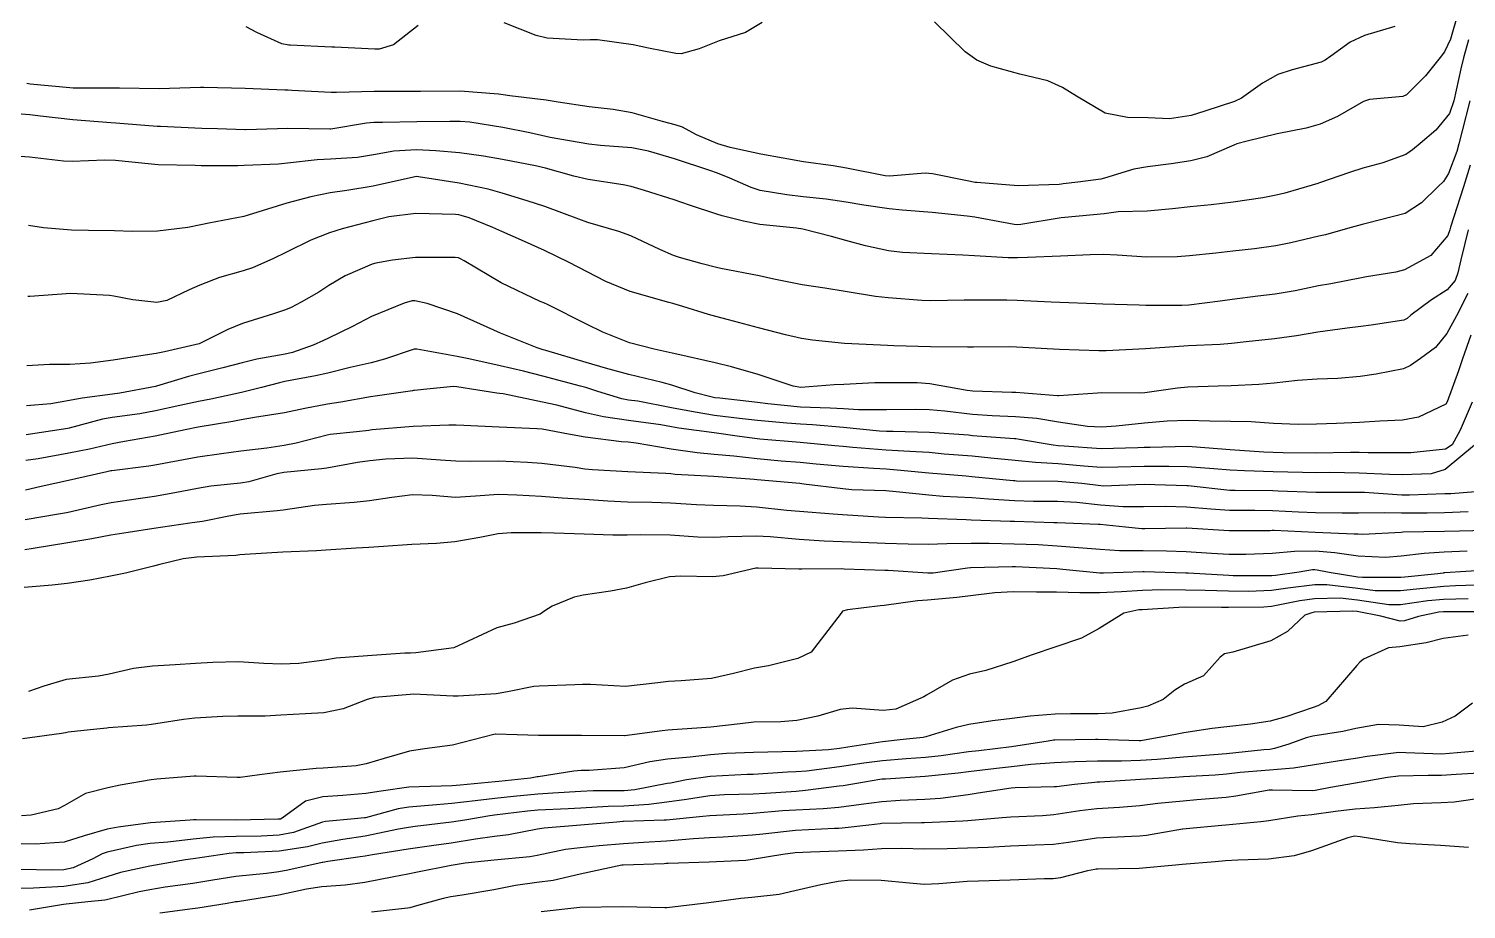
# Model space of a CAD drawing. Header units: metres. Extents: x 307586 to 320046, y 7427249 to 7434250.
# Drawn here: x 313745.7 to 313812.5, y 7432975.1 to 7433016.1 of the extents above; entities that cross this region are included whole.
import ezdxf

# ---------------------------------------------------------------- set-up
doc = ezdxf.new("R2010")
doc.units = ezdxf.units.M
doc.header["$MEASUREMENT"] = 0
doc.layers.add('Curvas de Nivel 1m', color=11, linetype='Continuous')
doc.layers.add('Curvas de Nivel 5m', color=15, linetype='Continuous')

msp = doc.modelspace()

# ---------------------------------------------------------------- linework, layer by layer
at = {"layer": 'Curvas de Nivel 1m', "flags": 128}
for points, elevation in [([(313812.133, 7433016.735), (313811.802, 7433015.604), (313811.524, 7433015.015), (313811.322, 7433014.745), (313810.644, 7433013.887), (313809.767, 7433013.013), (313809.594, 7433012.934), (313808.045, 7433012.786), (313807.762, 7433012.693), (313806.549, 7433012.008), (313805.751, 7433011.64), (313805.102, 7433011.464), (313803.747, 7433011.192), (313802.356, 7433010.851), (313801.875, 7433010.724), (313801.74, 7433010.672), (313800.478, 7433010.126), (313799.729, 7433009.934), (313798.823, 7433009.793), (313797.724, 7433009.663), (313797.082, 7433009.55), (313795.716, 7433009.135), (313795.554, 7433009.093), (313794.476, 7433008.942), (313793.796, 7433008.865), (313793.712, 7433008.856), (313793.604, 7433008.844), (313791.711, 7433008.782), (313789.785, 7433008.926), (313789.712, 7433008.934), (313789.336, 7433009.004), (313787.718, 7433009.342), (313787.377, 7433009.366), (313785.716, 7433009.232), (313785.521, 7433009.247), (313783.721, 7433009.6), (313783.096, 7433009.706), (313781.725, 7433009.901), (313780.778, 7433010.058), (313779.73, 7433010.254), (313778.313, 7433010.555), (313777.737, 7433010.731), (313776.745, 7433011.155), (313776.087, 7433011.506), (313775.747, 7433011.615), (313775.161, 7433011.764), (313773.753, 7433012.171), (313772.873, 7433012.323), (313771.755, 7433012.454), (313770.316, 7433012.675), (313769.758, 7433012.756), (313768.061, 7433012.956), (313767.76, 7433013.003), (313767.536, 7433013.038), (313765.762, 7433013.18), (313763.908, 7433013.162), (313763.761, 7433013.157), (313763.606, 7433013.157), (313761.761, 7433013.166), (313760.001, 7433013.118), (313759.76, 7433013.115), (313757.926, 7433013.213), (313757.761, 7433013.219), (313757.6, 7433013.221), (313755.762, 7433013.296), (313753.842, 7433013.35), (313753.762, 7433013.355), (313753.682, 7433013.351), (313751.761, 7433013.289), (313749.919, 7433013.321), (313749.761, 7433013.326), (313747.945, 7433013.314), (313747.761, 7433013.324), (313747.597, 7433013.338), (313745.763, 7433013.506), (313745.605, 7433013.532)], 748), ([(313779.805, 7433016.366), (313779.023, 7433015.905), (313777.797, 7433015.515), (313776.877, 7433015.154), (313776.04, 7433014.915), (313775.789, 7433014.928), (313774.519, 7433015.183), (313773.794, 7433015.336), (313772.145, 7433015.563), (313771.796, 7433015.562), (313771.47, 7433015.55), (313769.797, 7433015.639), (313769.282, 7433015.762), (313767.804, 7433016.363)], 749), ([(313809.219, 7433016.181), (313807.803, 7433015.766), (313807.138, 7433015.458), (313806.244, 7433014.805), (313805.985, 7433014.613), (313805.789, 7433014.521), (313804.442, 7433014.164), (313803.78, 7433013.948), (313803.07, 7433013.544), (313802.086, 7433012.855), (313801.761, 7433012.697), (313800.385, 7433012.245), (313799.755, 7433012.045), (313798.749, 7433011.886), (313797.753, 7433011.943), (313796.789, 7433011.956), (313795.755, 7433012.156), (313794.409, 7433012.944), (313793.769, 7433013.348), (313793.08, 7433013.654), (313791.778, 7433013.976), (313790.436, 7433014.34), (313789.787, 7433014.613), (313789.242, 7433015.006), (313787.807, 7433016.403)], 749), ([(313763.802, 7433016.235), (313762.65, 7433015.327), (313761.993, 7433015.134), (313761.79, 7433015.127), (313759.921, 7433015.228), (313759.791, 7433015.231), (313757.857, 7433015.314), (313757.792, 7433015.318), (313757.455, 7433015.385), (313756.305, 7433015.909), (313755.801, 7433016.174)], 749), ([(313812.643, 7433015.569), (313812.417, 7433014.731), (313812.295, 7433014.222), (313811.962, 7433012.737), (313811.757, 7433012.141), (313811.133, 7433011.362), (313810.395, 7433010.753), (313810.044, 7433010.451), (313809.735, 7433010.231), (313808.657, 7433009.848), (313807.725, 7433009.597), (313807.119, 7433009.399), (313805.715, 7433008.921), (313805.632, 7433008.893), (313805.369, 7433008.813), (313804.099, 7433008.436), (313803.708, 7433008.338), (313803.089, 7433008.222), (313801.704, 7433008.012), (313800.685, 7433007.888), (313799.702, 7433007.795), (313798.888, 7433007.701), (313797.7, 7433007.602), (313796.348, 7433007.568), (313795.698, 7433007.483), (313795.209, 7433007.423), (313793.696, 7433007.292), (313791.826, 7433006.978), (313791.693, 7433006.964), (313791.516, 7433006.982), (313789.696, 7433007.317), (313789.331, 7433007.369), (313787.698, 7433007.544), (313786.313, 7433007.654), (313785.699, 7433007.706), (313784.523, 7433007.884), (313783.702, 7433008.019), (313782.775, 7433008.156), (313781.705, 7433008.272), (313780.952, 7433008.354), (313779.707, 7433008.565), (313779.28, 7433008.695), (313778.293, 7433009.134), (313777.716, 7433009.37), (313777.373, 7433009.491), (313775.726, 7433010.037), (313774.519, 7433010.395), (313773.733, 7433010.54), (313772.288, 7433010.659), (313771.735, 7433010.721), (313769.947, 7433011.031), (313769.74, 7433011.075), (313768.992, 7433011.248), (313767.745, 7433011.495), (313766.197, 7433011.733), (313765.748, 7433011.767), (313765.267, 7433011.776), (313763.747, 7433011.757), (313762.136, 7433011.723), (313761.747, 7433011.716), (313761.4, 7433011.69), (313759.743, 7433011.415), (313759.691, 7433011.413), (313757.743, 7433011.436), (313756.287, 7433011.402), (313755.772, 7433011.38), (313755.742, 7433011.379), (313754.476, 7433011.423), (313753.743, 7433011.449), (313751.815, 7433011.53), (313751.744, 7433011.529), (313751.67, 7433011.534), (313749.745, 7433011.695), (313749.513, 7433011.714), (313747.746, 7433011.851), (313746.237, 7433012.012), (313745.748, 7433012.072), (313745.16, 7433012.124)], 747), ([(313812.706, 7433012.726), (313812.348, 7433011.33), (313812.195, 7433010.733), (313812.101, 7433010.371), (313811.722, 7433009.358), (313811.478, 7433008.98), (313811.237, 7433008.745), (313810.465, 7433007.993), (313809.7, 7433007.493), (313807.946, 7433007.036), (313807.695, 7433006.985), (313807.014, 7433006.797), (313805.992, 7433006.505), (313805.689, 7433006.43), (313804.389, 7433006.12), (313803.684, 7433005.981), (313802.692, 7433005.854), (313801.682, 7433005.733), (313800.903, 7433005.646), (313799.679, 7433005.517), (313799.095, 7433005.469), (313797.679, 7433005.467), (313796.306, 7433005.547), (313795.679, 7433005.581), (313795.047, 7433005.569), (313793.678, 7433005.501), (313792.144, 7433005.439), (313791.677, 7433005.424), (313791.233, 7433005.429), (313789.678, 7433005.522), (313789.132, 7433005.551), (313787.679, 7433005.621), (313786.321, 7433005.682), (313785.68, 7433005.754), (313784.607, 7433005.985), (313783.685, 7433006.237), (313783.026, 7433006.42), (313781.69, 7433006.76), (313781.395, 7433006.808), (313779.692, 7433006.98), (313778.928, 7433007.128), (313777.942, 7433007.384), (313777.696, 7433007.453), (313776.413, 7433007.873), (313775.702, 7433008.125), (313774.329, 7433008.562), (313773.708, 7433008.743), (313773.337, 7433008.824), (313771.711, 7433009.065), (313771.047, 7433009.227), (313769.718, 7433009.598), (313769.256, 7433009.708), (313767.724, 7433010.001), (313766.845, 7433010.154), (313765.728, 7433010.31), (313764.628, 7433010.402), (313763.73, 7433010.446), (313762.663, 7433010.392), (313761.726, 7433010.217), (313760.978, 7433010.094), (313759.723, 7433010.02), (313759.106, 7433009.982), (313757.72, 7433009.826), (313757.314, 7433009.791), (313755.718, 7433009.721), (313755.415, 7433009.715), (313753.717, 7433009.714), (313753.434, 7433009.718), (313751.717, 7433009.758), (313751.401, 7433009.78), (313749.72, 7433009.953), (313749.237, 7433009.968), (313747.719, 7433009.902), (313747.302, 7433009.924), (313745.722, 7433010.106), (313745.096, 7433010.162)], 746), ([(313812.632, 7433006.726), (313812.291, 7433005.342), (313812.149, 7433004.733), (313812.02, 7433004.383), (313811.661, 7433003.942), (313810.925, 7433003.476), (313809.962, 7433002.757), (313809.794, 7433002.606), (313809.641, 7433002.535), (313808.113, 7433002.3), (313807.637, 7433002.236), (313807.006, 7433002.159), (313805.635, 7433001.974), (313804.647, 7433001.806), (313803.631, 7433001.664), (313802.304, 7433001.524), (313801.629, 7433001.445), (313801.097, 7433001.396), (313799.627, 7433001.336), (313799.198, 7433001.313), (313797.626, 7433001.192), (313795.798, 7433001.101), (313795.625, 7433001.103), (313795.449, 7433001.107), (313793.625, 7433001.161), (313791.919, 7433001.268), (313791.626, 7433001.281), (313791.323, 7433001.286), (313789.626, 7433001.281), (313789.35, 7433001.278), (313787.626, 7433001.293), (313785.919, 7433001.338), (313785.626, 7433001.361), (313785.303, 7433001.376), (313783.627, 7433001.445), (313782.136, 7433001.601), (313781.629, 7433001.685), (313780.888, 7433001.85), (313779.633, 7433002.172), (313778.229, 7433002.542), (313777.639, 7433002.707), (313777.298, 7433002.803), (313776.109, 7433003.163), (313775.645, 7433003.307), (313775.46, 7433003.358), (313773.653, 7433003.867), (313772.532, 7433004.335), (313771.666, 7433004.784), (313770.796, 7433005.229), (313769.678, 7433005.765), (313768.749, 7433006.183), (313767.687, 7433006.655), (313767.269, 7433006.846), (313766.17, 7433007.283), (313765.805, 7433007.4), (313765.694, 7433007.423), (313765.54, 7433007.446), (313763.695, 7433007.497), (313762.438, 7433007.329), (313761.691, 7433007.148), (313760.27, 7433006.771), (313759.685, 7433006.59), (313758.805, 7433006.245), (313757.676, 7433005.701), (313757.044, 7433005.389), (313756.101, 7433004.969), (313755.664, 7433004.827), (313754.571, 7433004.509), (313753.654, 7433004.155), (313753.147, 7433003.941), (313752.113, 7433003.453), (313751.642, 7433003.35), (313750.535, 7433003.471), (313749.645, 7433003.644), (313749.453, 7433003.674), (313747.646, 7433003.768), (313745.748, 7433003.632), (313745.644, 7433003.631)], 744), ([(313812.609, 7433003.776), (313812.084, 7433002.733), (313811.635, 7433001.917), (313811.109, 7433001.264), (313810.41, 7433000.752), (313809.949, 7433000.426), (313809.616, 7433000.27), (313808.359, 7433000.025), (313807.61, 7432999.919), (313806.577, 7432999.827), (313805.608, 7432999.795), (313804.698, 7432999.727), (313803.604, 7432999.6), (313802.901, 7432999.543), (313801.602, 7432999.485), (313800.999, 7432999.469), (313799.601, 7432999.423), (313799.109, 7432999.376), (313797.597, 7432999.154), (313797.363, 7432999.137), (313795.596, 7432999.146), (313795.391, 7432999.137), (313793.594, 7432999.019), (313793.528, 7432999.017), (313791.596, 7432999.163), (313791.405, 7432999.173), (313789.596, 7432999.237), (313789.332, 7432999.268), (313787.601, 7432999.571), (313787.007, 7432999.623), (313785.602, 7432999.626), (313785.046, 7432999.611), (313783.6, 7432999.548), (313783.151, 7432999.525), (313781.597, 7432999.404), (313781.246, 7432999.456), (313779.606, 7433000.012), (313778.376, 7433000.368), (313777.614, 7433000.551), (313775.834, 7433000.952), (313775.62, 7433001.001), (313774.772, 7433001.179), (313773.626, 7433001.484), (313772.396, 7433001.974), (313771.634, 7433002.342), (313769.849, 7433003.238), (313769.644, 7433003.335), (313769.48, 7433003.407), (313767.658, 7433004.275), (313765.943, 7433005.286), (313765.773, 7433005.388), (313765.674, 7433005.424), (313765.522, 7433005.444), (313763.674, 7433005.452), (313762.608, 7433005.326), (313761.831, 7433005.178), (313761.67, 7433005.133), (313760.414, 7433004.6), (313759.655, 7433004.148), (313759.176, 7433003.838), (313758.361, 7433003.373), (313757.891, 7433003.127), (313757.639, 7433003.016), (313757.07, 7433002.822), (313755.633, 7433002.372), (313754.954, 7433002.092), (313753.623, 7433001.43), (313752.011, 7433001.06), (313751.616, 7433000.982), (313750.305, 7433000.781), (313749.611, 7433000.671), (313748.563, 7433000.536), (313747.608, 7433000.476), (313746.657, 7433000.465), (313745.606, 7433000.409)], 743), ([(313812.753, 7433001.842), (313812.366, 7433000.729), (313812.176, 7433000.171), (313811.658, 7432998.739), (313811.592, 7432998.634), (313810.318, 7432998.02), (313809.584, 7432997.885), (313808.524, 7432997.83), (313807.583, 7432997.776), (313806.508, 7432997.722), (313805.582, 7432997.692), (313804.725, 7432997.675), (313803.582, 7432997.732), (313802.544, 7432997.807), (313801.583, 7432997.826), (313800.612, 7432997.84), (313799.583, 7432997.868), (313798.639, 7432997.833), (313797.581, 7432997.737), (313796.262, 7432997.602), (313795.579, 7432997.563), (313794.922, 7432997.594), (313793.581, 7432997.797), (313792.575, 7432997.958), (313791.583, 7432998.035), (313790.493, 7432998.082), (313789.584, 7432998.153), (313788.301, 7432998.298), (313787.586, 7432998.36), (313786.932, 7432998.375), (313785.586, 7432998.369), (313784.28, 7432998.369), (313783.586, 7432998.415), (313782.955, 7432998.448), (313781.587, 7432998.494), (313780.06, 7432998.643), (313779.589, 7432998.7), (313777.83, 7432998.898), (313777.591, 7432998.925), (313777.409, 7432998.96), (313776.68, 7432999.154), (313775.598, 7432999.506), (313775.143, 7432999.631), (313773.605, 7433000.004), (313772.52, 7433000.295), (313771.613, 7433000.567), (313769.734, 7433001.126), (313769.622, 7433001.152), (313769.339, 7433001.243), (313767.63, 7433001.932), (313766.708, 7433002.349), (313765.638, 7433002.825), (313764.216, 7433003.304), (313763.645, 7433003.431), (313763.528, 7433003.428), (313763.144, 7433003.317), (313761.637, 7433002.699), (313760.747, 7433002.234), (313759.626, 7433001.694), (313759.4, 7433001.587), (313758.921, 7433001.367), (313757.958, 7433001.036), (313757.617, 7433000.958), (313756.293, 7433000.719), (313755.61, 7433000.549), (313754.715, 7433000.311), (313753.602, 7433000.043), (313753.12, 7432999.917), (313751.63, 7432999.459), (313751.593, 7432999.45), (313749.932, 7432999.134), (313749.589, 7432999.087), (313748.174, 7432998.907), (313747.586, 7432998.798), (313746.716, 7432998.644), (313745.583, 7432998.549)], 742), ([(313812.813, 7432998.722), (313812.263, 7432997.413), (313811.887, 7432996.735), (313811.571, 7432996.53), (313809.96, 7432996.365), (313809.569, 7432996.359), (313807.978, 7432996.367), (313807.569, 7432996.38), (313807.163, 7432996.381), (313805.568, 7432996.343), (313804.023, 7432996.37), (313803.568, 7432996.383), (313803.134, 7432996.402), (313801.569, 7432996.507), (313799.801, 7432996.648), (313799.571, 7432996.653), (313797.85, 7432996.617), (313797.57, 7432996.613), (313797.266, 7432996.6), (313795.569, 7432996.549), (313793.843, 7432996.674), (313793.57, 7432996.696), (313793.339, 7432996.722), (313791.771, 7432996.977), (313791.601, 7432997.008), (313791.573, 7432997.01), (313791.541, 7432997.012), (313789.575, 7432997.161), (313789.398, 7432997.178), (313787.576, 7432997.311), (313785.888, 7432997.357), (313785.576, 7432997.356), (313785.261, 7432997.369), (313783.578, 7432997.542), (313782.145, 7432997.658), (313781.579, 7432997.693), (313780.942, 7432997.743), (313779.58, 7432997.867), (313778.752, 7432997.958), (313777.583, 7432998.104), (313776.681, 7432998.25), (313775.586, 7432998.463), (313774.015, 7432998.76), (313773.589, 7432998.819), (313773.276, 7432998.881), (313772.155, 7432999.212), (313771.596, 7432999.394), (313771.352, 7432999.467), (313769.603, 7432999.936), (313768.697, 7433000.158), (313767.61, 7433000.411), (313766.158, 7433000.738), (313765.616, 7433000.848), (313763.744, 7433001.185), (313763.621, 7433001.183), (313762.233, 7433000.712), (313761.611, 7433000.55), (313760.633, 7433000.324), (313759.604, 7433000.074), (313759.026, 7432999.941), (313757.597, 7432999.678), (313757.357, 7432999.624), (313756.511, 7432999.396), (313755.59, 7432999.163), (313754.154, 7432998.858), (313753.586, 7432998.753), (313752.713, 7432998.572), (313751.581, 7432998.316), (313750.863, 7432998.184), (313749.578, 7432998.011), (313749.13, 7432997.932), (313747.573, 7432997.516), (313747.512, 7432997.501), (313745.57, 7432997.206)], 741), ([(313813.551, 7432994.591), (313811.821, 7432994.464), (313811.549, 7432994.451), (313809.908, 7432994.396), (313809.548, 7432994.4), (313807.81, 7432994.516), (313807.549, 7432994.523), (313805.838, 7432994.516), (313805.549, 7432994.518), (313803.79, 7432994.587), (313803.549, 7432994.592), (313801.801, 7432994.605), (313801.549, 7432994.619), (313799.607, 7432994.825), (313799.552, 7432994.831), (313797.563, 7432994.89), (313795.662, 7432994.817), (313795.551, 7432994.824), (313794.666, 7432994.939), (313793.554, 7432995.03), (313791.628, 7432995.054), (313791.554, 7432995.056), (313791.468, 7432995.066), (313789.555, 7432995.254), (313789.279, 7432995.279), (313787.557, 7432995.42), (313786.074, 7432995.558), (313785.558, 7432995.601), (313784.98, 7432995.634), (313783.56, 7432995.729), (313782.31, 7432995.838), (313781.561, 7432995.911), (313780.688, 7432995.982), (313779.563, 7432996.08), (313778.486, 7432996.209), (313777.564, 7432996.293), (313776.776, 7432996.363), (313775.567, 7432996.54), (313773.938, 7432996.817), (313773.57, 7432996.857), (313773.255, 7432996.88), (313771.572, 7432997.097), (313770.786, 7432997.228), (313769.575, 7432997.457), (313769.332, 7432997.486), (313767.576, 7432997.552), (313765.919, 7432997.627), (313765.576, 7432997.644), (313765.221, 7432997.649), (313763.576, 7432997.593), (313761.666, 7432997.431), (313761.574, 7432997.418), (313761.506, 7432997.409), (313760.93, 7432997.346), (313759.717, 7432997.213), (313759.571, 7432997.186), (313758.127, 7432996.814), (313757.566, 7432996.708), (313756.758, 7432996.585), (313755.563, 7432996.434), (313754.662, 7432996.319), (313753.56, 7432996.162), (313751.978, 7432995.875), (313751.556, 7432995.787), (313751.277, 7432995.741), (313749.553, 7432995.528), (313749.513, 7432995.521), (313749.322, 7432995.482), (313747.885, 7432995.16), (313747.547, 7432995.082), (313746.263, 7432994.799), (313745.539, 7432994.626)], 739), ([(313812.637, 7432993.622), (313811.536, 7432993.579), (313810.727, 7432993.556), (313809.535, 7432993.557), (313808.733, 7432993.57), (313807.535, 7432993.561), (313806.772, 7432993.554), (313805.534, 7432993.574), (313804.747, 7432993.606), (313803.535, 7432993.663), (313802.703, 7432993.675), (313801.535, 7432993.685), (313800.661, 7432993.744), (313799.537, 7432993.83), (313798.563, 7432993.865), (313797.537, 7432993.851), (313796.594, 7432993.858), (313795.538, 7432993.937), (313794.427, 7432994.054), (313793.54, 7432994.095), (313792.411, 7432994.096), (313791.54, 7432994.125), (313790.317, 7432994.216), (313789.542, 7432994.264), (313788.215, 7432994.341), (313787.544, 7432994.393), (313786.036, 7432994.553), (313785.546, 7432994.59), (313783.963, 7432994.65), (313783.547, 7432994.685), (313781.736, 7432994.912), (313781.55, 7432994.934), (313779.565, 7432995.107), (313779.428, 7432995.121), (313777.554, 7432995.265), (313775.747, 7432995.359), (313775.555, 7432995.381), (313775.32, 7432995.407), (313773.556, 7432995.476), (313771.91, 7432995.568), (313771.557, 7432995.611), (313771.099, 7432995.683), (313769.559, 7432995.865), (313768.888, 7432995.919), (313767.56, 7432995.971), (313766.247, 7432995.967), (313765.56, 7432995.969), (313764.836, 7432996.021), (313763.561, 7432996.117), (313762.3, 7432996.068), (313761.559, 7432995.99), (313760.988, 7432995.916), (313759.556, 7432995.656), (313759.299, 7432995.619), (313757.554, 7432995.447), (313757.227, 7432995.385), (313755.93, 7432995.022), (313755.546, 7432994.957), (313754.154, 7432994.814), (313753.542, 7432994.712), (313752.487, 7432994.498), (313751.536, 7432994.337), (313750.774, 7432994.228), (313749.531, 7432994.042), (313749.064, 7432993.951), (313747.524, 7432993.588), (313747.45, 7432993.575), (313747.08, 7432993.507), (313745.52, 7432993.248)], 738), ([(313813.474, 7432992.76), (313812.225, 7432992.729), (313811.523, 7432992.713), (313809.613, 7432992.669), (313809.522, 7432992.661), (313807.732, 7432992.567), (313807.521, 7432992.575), (313807.328, 7432992.59), (313805.521, 7432992.661), (313803.605, 7432992.746), (313803.522, 7432992.746), (313803.43, 7432992.74), (313801.522, 7432992.739), (313799.545, 7432992.857), (313799.523, 7432992.859), (313797.593, 7432992.829), (313797.522, 7432992.83), (313797.453, 7432992.832), (313796.695, 7432992.912), (313795.524, 7432993.029), (313795.417, 7432993.039), (313793.525, 7432993.107), (313793.368, 7432993.11), (313791.526, 7432993.167), (313791.335, 7432993.173), (313789.526, 7432993.238), (313789.284, 7432993.245), (313787.527, 7432993.312), (313787.227, 7432993.325), (313785.528, 7432993.361), (313785.208, 7432993.373), (313783.529, 7432993.474), (313783.099, 7432993.507), (313781.531, 7432993.635), (313780.952, 7432993.686), (313779.534, 7432993.834), (313778.771, 7432993.891), (313777.535, 7432993.92), (313776.739, 7432993.948), (313775.536, 7432994.018), (313774.668, 7432994.047), (313773.536, 7432994.077), (313772.621, 7432994.119), (313771.537, 7432994.188), (313770.506, 7432994.263), (313769.539, 7432994.327), (313768.391, 7432994.401), (313767.54, 7432994.422), (313766.469, 7432994.347), (313765.538, 7432994.294), (313764.455, 7432994.385), (313763.539, 7432994.405), (313762.574, 7432994.288), (313761.535, 7432994.137), (313760.827, 7432994.053), (313759.532, 7432993.962), (313758.98, 7432993.916), (313757.528, 7432993.701), (313757.249, 7432993.662), (313755.524, 7432993.509), (313755.435, 7432993.5), (313755, 7432993.415), (313753.78, 7432993.167), (313753.52, 7432993.135), (313753.178, 7432993.094), (313751.517, 7432992.839), (313750.32, 7432992.666), (313749.513, 7432992.533), (313748.63, 7432992.371), (313747.51, 7432992.183), (313745.9, 7432991.917), (313745.506, 7432991.852)], 737), ([(313812.585, 7432991.796), (313811.513, 7432991.747), (313810.578, 7432991.684), (313809.511, 7432991.552), (313808.783, 7432991.494), (313807.511, 7432991.558), (313806.424, 7432991.709), (313805.513, 7432991.792), (313804.556, 7432991.776), (313803.511, 7432991.687), (313802.293, 7432991.631), (313801.511, 7432991.64), (313800.69, 7432991.69), (313799.512, 7432991.768), (313798.609, 7432991.792), (313797.512, 7432991.802), (313796.411, 7432991.815), (313795.512, 7432991.864), (313794.509, 7432991.944), (313793.514, 7432992.032), (313792.635, 7432992.084), (313791.514, 7432992.124), (313790.361, 7432992.145), (313789.514, 7432992.152), (313788.394, 7432992.131), (313787.514, 7432992.099), (313786.592, 7432992.112), (313785.514, 7432992.153), (313784.38, 7432992.196), (313783.514, 7432992.225), (313782.684, 7432992.252), (313781.515, 7432992.335), (313780.178, 7432992.452), (313779.517, 7432992.482), (313778.195, 7432992.454), (313777.516, 7432992.43), (313776.811, 7432992.445), (313775.517, 7432992.53), (313774.147, 7432992.554), (313773.516, 7432992.54), (313772.853, 7432992.537), (313771.517, 7432992.59), (313770.122, 7432992.629), (313769.517, 7432992.642), (313768.12, 7432992.65), (313767.516, 7432992.595), (313766.674, 7432992.432), (313765.512, 7432992.22), (313764.66, 7432992.15), (313763.511, 7432992.109), (313762.188, 7432992.008), (313761.509, 7432991.961), (313760.924, 7432991.93), (313759.508, 7432991.835), (313759.069, 7432991.803), (313757.507, 7432991.739), (313755.74, 7432991.641), (313755.505, 7432991.615), (313755.319, 7432991.597), (313753.504, 7432991.513), (313752.879, 7432991.439), (313751.789, 7432991.165), (313751.497, 7432991.089), (313750.189, 7432990.776), (313749.49, 7432990.626), (313748.527, 7432990.45), (313747.485, 7432990.29), (313746.785, 7432990.209), (313745.481, 7432990.101)], 736), ([(313812.625, 7432989.583), (313811.485, 7432989.548), (313810.751, 7432989.48), (313809.481, 7432989.301), (313808.942, 7432989.304), (313807.484, 7432989.519), (313806.677, 7432989.6), (313805.484, 7432989.581), (313804.81, 7432989.489), (313803.479, 7432989.223), (313803.124, 7432989.189), (313801.478, 7432989.173), (313801.167, 7432989.174), (313799.477, 7432989.185), (313799.182, 7432989.178), (313797.475, 7432989.069), (313797.32, 7432989.057), (313796.624, 7432988.913), (313795.466, 7432988.189), (313794.649, 7432987.751), (313793.457, 7432987.346), (313792.353, 7432986.967), (313791.45, 7432986.65), (313790.194, 7432986.244), (313789.444, 7432986.069), (313788.653, 7432985.796), (313787.434, 7432985.09), (313787.316, 7432985.022), (313786.021, 7432984.444), (313785.423, 7432984.384), (313783.99, 7432984.498), (313783.423, 7432984.435), (313782.381, 7432984.123), (313781.415, 7432983.913), (313780.66, 7432983.862), (313779.414, 7432983.841), (313778.777, 7432983.762), (313777.41, 7432983.606), (313776.976, 7432983.58), (313775.407, 7432983.469), (313775.144, 7432983.436), (313773.403, 7432983.212), (313773.381, 7432983.212), (313771.403, 7432983.22), (313769.421, 7432983.222), (313769.403, 7432983.221), (313768.403, 7432983.25), (313767.403, 7432983.279), (313767.386, 7432983.277), (313767.319, 7432983.261), (313765.398, 7432982.765), (313764.1, 7432982.599), (313763.395, 7432982.495), (313762.217, 7432982.154), (313761.389, 7432981.898), (313760.921, 7432981.811), (313759.386, 7432981.71), (313759.062, 7432981.688), (313757.384, 7432981.516), (313756.422, 7432981.394), (313755.521, 7432981.268), (313755.381, 7432981.262), (313753.476, 7432981.335), (313753.381, 7432981.332), (313751.644, 7432981.191), (313751.378, 7432981.162), (313749.937, 7432980.912), (313749.373, 7432980.796), (313748.339, 7432980.519), (313747.36, 7432979.969), (313747.055, 7432979.807), (313745.803, 7432979.523), (313745.353, 7432979.492)], 733), ([(313813.496, 7432990.222), (313812.045, 7432990.181), (313811.494, 7432990.146), (313810.221, 7432990.023), (313809.491, 7432989.949), (313808.307, 7432989.955), (313807.492, 7432990.05), (313806.065, 7432990.231), (313805.494, 7432990.232), (313804.249, 7432990.065), (313803.49, 7432989.963), (313802.422, 7432989.913), (313801.489, 7432989.926), (313800.4, 7432989.96), (313799.489, 7432989.984), (313798.392, 7432989.989), (313797.489, 7432989.958), (313796.508, 7432989.894), (313795.487, 7432989.848), (313794.567, 7432989.859), (313793.487, 7432989.88), (313792.561, 7432989.889), (313791.487, 7432989.897), (313790.623, 7432989.851), (313789.484, 7432989.711), (313788.859, 7432989.63), (313787.48, 7432989.52), (313787.021, 7432989.486), (313785.476, 7432989.27), (313785.284, 7432989.244), (313783.773, 7432989.067), (313783.541, 7432989.001), (313783.471, 7432988.904), (313782.071, 7432987.091), (313781.45, 7432986.802), (313780.093, 7432986.467), (313779.445, 7432986.349), (313778.463, 7432986.109), (313777.44, 7432985.868), (313776.035, 7432985.758), (313775.439, 7432985.729), (313774.947, 7432985.665), (313773.436, 7432985.497), (313771.817, 7432985.595), (313771.437, 7432985.595), (313771.087, 7432985.573), (313769.436, 7432985.522), (313769.178, 7432985.5), (313767.958, 7432985.255), (313767.519, 7432985.172), (313767.431, 7432985.161), (313765.66, 7432985.056), (313765.429, 7432985.05), (313763.602, 7432985.137), (313763.43, 7432985.132), (313761.775, 7432984.987), (313761.426, 7432984.895), (313760.31, 7432984.46), (313759.417, 7432984.27), (313758.56, 7432984.224), (313757.415, 7432984.17), (313756.681, 7432984.123), (313755.413, 7432984.114), (313754.718, 7432984.112), (313753.412, 7432984.032), (313752.882, 7432983.967), (313751.407, 7432983.733), (313751.166, 7432983.703), (313749.404, 7432983.574), (313749.317, 7432983.568), (313748.549, 7432983.489), (313747.523, 7432983.377), (313747.401, 7432983.351), (313747.215, 7432983.316), (313745.398, 7432983.061)], 734), ([(313813.22, 7432988.971), (313811.476, 7432988.969), (313811.267, 7432988.951), (313810.317, 7432988.752), (313809.677, 7432988.552), (313809.471, 7432988.541), (313808.566, 7432988.769), (313807.476, 7432988.991), (313807.252, 7432989.007), (313805.475, 7432988.949), (313805.355, 7432988.931), (313805.042, 7432988.814), (313804.226, 7432988.062), (313803.461, 7432987.629), (313801.69, 7432987.092), (313801.455, 7432987.049), (313801.303, 7432987.013), (313801.092, 7432986.864), (313800.318, 7432985.998), (313799.44, 7432985.615), (313798.986, 7432985.336), (313798.45, 7432984.89), (313797.737, 7432984.588), (313797.427, 7432984.506), (313796.078, 7432984.266), (313795.422, 7432984.226), (313794.135, 7432984.23), (313793.422, 7432984.217), (313792.267, 7432984.121), (313791.418, 7432984.006), (313790.51, 7432983.896), (313789.414, 7432983.736), (313788.826, 7432983.592), (313787.405, 7432983.162), (313787.29, 7432983.136), (313786.358, 7432983.036), (313785.402, 7432982.931), (313783.783, 7432982.682), (313783.398, 7432982.622), (313782.882, 7432982.562), (313781.397, 7432982.473), (313780.056, 7432982.454), (313779.396, 7432982.436), (313778.144, 7432982.384), (313777.395, 7432982.328), (313776.452, 7432982.212), (313775.392, 7432982.12), (313774.575, 7432981.994), (313773.388, 7432981.721), (313771.761, 7432981.589), (313771.387, 7432981.592), (313771.041, 7432981.569), (313769.384, 7432981.304), (313769.331, 7432981.293), (313769.028, 7432981.244), (313767.558, 7432981.08), (313767.38, 7432981.062), (313765.75, 7432980.911), (313765.377, 7432980.885), (313763.842, 7432980.84), (313763.375, 7432980.812), (313762.076, 7432980.626), (313761.371, 7432980.522), (313760.293, 7432980.426), (313759.368, 7432980.365), (313758.57, 7432980.163), (313757.48, 7432979.379), (313757.394, 7432979.338), (313757.352, 7432979.328), (313757.298, 7432979.327), (313755.352, 7432979.29), (313753.479, 7432979.301), (313753.352, 7432979.296), (313753.199, 7432979.28), (313751.35, 7432979.167), (313749.856, 7432978.967), (313749.347, 7432978.872), (313748.273, 7432978.561), (313747.341, 7432978.26), (313745.993, 7432978.174), (313745.339, 7432978.179)], 732), ([(313812.63, 7432987.888), (313811.463, 7432987.738), (313810.672, 7432987.536), (313809.459, 7432987.338), (313808.929, 7432987.295), (313807.756, 7432986.777), (313807.594, 7432986.636), (313807.45, 7432986.475), (313806.016, 7432984.801), (313805.639, 7432984.598), (313805.429, 7432984.528), (313804.15, 7432984.095), (313803.419, 7432983.895), (313802.504, 7432983.756), (313801.414, 7432983.627), (313800.73, 7432983.55), (313799.41, 7432983.349), (313799.019, 7432983.273), (313797.404, 7432982.974), (313797.333, 7432982.972), (313795.405, 7432983.037), (313795.298, 7432983.038), (313793.404, 7432983.011), (313793.351, 7432983.003), (313793.1, 7432982.955), (313791.4, 7432982.688), (313789.879, 7432982.514), (313789.398, 7432982.459), (313788.129, 7432982.28), (313787.395, 7432982.202), (313786.503, 7432982.142), (313785.393, 7432982.051), (313784.521, 7432981.93), (313783.39, 7432981.761), (313781.862, 7432981.567), (313781.387, 7432981.532), (313780.975, 7432981.516), (313779.386, 7432981.408), (313779.108, 7432981.401), (313777.385, 7432981.318), (313776.275, 7432981.157), (313775.536, 7432981.012), (313775.38, 7432980.984), (313773.871, 7432980.689), (313773.375, 7432980.651), (313771.941, 7432980.645), (313771.374, 7432980.624), (313770.064, 7432980.541), (313769.372, 7432980.5), (313768.231, 7432980.39), (313767.368, 7432980.296), (313766.455, 7432980.185), (313765.364, 7432980.059), (313764.661, 7432979.999), (313763.362, 7432979.895), (313762.868, 7432979.81), (313761.354, 7432979.399), (313761.305, 7432979.389), (313760.837, 7432979.345), (313759.485, 7432979.225), (313759.351, 7432979.194), (313758.006, 7432978.713), (313757.345, 7432978.588), (313756.494, 7432978.543), (313755.344, 7432978.526), (313754.27, 7432978.494), (313753.343, 7432978.401), (313752.161, 7432978.268), (313751.34, 7432978.197), (313750.704, 7432978.101), (313749.336, 7432977.8), (313749.1, 7432977.717), (313748.677, 7432977.487), (313747.759, 7432977.065), (313747.328, 7432976.976), (313746.785, 7432976.966), (313745.328, 7432976.999)], 731), ([(313813.193, 7432982.506), (313811.399, 7432982.351), (313809.736, 7432982.42), (313809.4, 7432982.424), (313807.933, 7432982.24), (313807.397, 7432982.154), (313806.644, 7432982.04), (313805.393, 7432981.848), (313804.502, 7432981.709), (313803.391, 7432981.611), (313802.035, 7432981.496), (313801.389, 7432981.428), (313800.868, 7432981.385), (313799.387, 7432981.297), (313799, 7432981.27), (313797.386, 7432981.169), (313795.507, 7432981.051), (313795.384, 7432981.047), (313795.272, 7432981.043), (313794.318, 7432980.941), (313793.493, 7432980.838), (313793.381, 7432980.828), (313791.563, 7432980.795), (313791.38, 7432980.78), (313789.838, 7432980.534), (313789.375, 7432980.468), (313788.087, 7432980.298), (313787.371, 7432980.242), (313786.209, 7432980.199), (313785.369, 7432980.137), (313784.409, 7432980.018), (313783.365, 7432979.876), (313782.635, 7432979.81), (313781.363, 7432979.753), (313780.751, 7432979.717), (313779.36, 7432979.589), (313778.921, 7432979.563), (313777.358, 7432979.491), (313777.039, 7432979.463), (313775.355, 7432979.289), (313775.241, 7432979.284), (313773.353, 7432979.22), (313773.325, 7432979.219), (313773.037, 7432979.195), (313771.351, 7432979.048), (313769.667, 7432978.92), (313769.349, 7432978.873), (313767.997, 7432978.603), (313767.346, 7432978.519), (313766.471, 7432978.4), (313765.342, 7432978.217), (313764.537, 7432978.102), (313763.339, 7432977.942), (313761.673, 7432977.671), (313761.336, 7432977.611), (313761.103, 7432977.574), (313759.598, 7432977.357), (313759.372, 7432977.321), (313759.332, 7432977.314), (313757.738, 7432976.967), (313757.328, 7432976.881), (313756.747, 7432976.809), (313755.326, 7432976.672), (313754.249, 7432976.496), (313753.322, 7432976.338), (313752.039, 7432976.169), (313751.319, 7432976.051), (313750.834, 7432975.949), (313749.314, 7432975.579), (313749.228, 7432975.567), (313748.444, 7432975.489), (313747.427, 7432975.383), (313747.311, 7432975.364), (313745.722, 7432975.108)], 729), ([(313813.391, 7432981.488), (313812.073, 7432981.413), (313811.389, 7432981.368), (313810.769, 7432981.366), (313809.389, 7432981.324), (313808.885, 7432981.268), (313807.385, 7432981.012), (313806.224, 7432980.797), (313805.523, 7432980.666), (313805.381, 7432980.65), (313803.526, 7432980.683), (313803.381, 7432980.674), (313801.832, 7432980.398), (313801.375, 7432980.343), (313800.017, 7432980.23), (313799.372, 7432980.174), (313798.205, 7432980.057), (313797.369, 7432979.955), (313796.413, 7432979.868), (313795.366, 7432979.813), (313794.578, 7432979.724), (313793.362, 7432979.53), (313792.837, 7432979.482), (313791.359, 7432979.417), (313790.957, 7432979.386), (313789.357, 7432979.248), (313789.124, 7432979.234), (313787.355, 7432979.167), (313787.212, 7432979.165), (313785.354, 7432979.127), (313785.283, 7432979.121), (313784.752, 7432979.056), (313783.513, 7432978.906), (313783.351, 7432978.89), (313783.168, 7432978.89), (313781.35, 7432978.804), (313779.825, 7432978.638), (313779.348, 7432978.585), (313777.989, 7432978.491), (313777.346, 7432978.461), (313776.609, 7432978.415), (313775.344, 7432978.312), (313774.276, 7432978.248), (313773.343, 7432978.191), (313772.223, 7432978.088), (313771.341, 7432978.004), (313770.649, 7432977.918), (313769.337, 7432977.648), (313768.992, 7432977.588), (313767.335, 7432977.429), (313765.982, 7432977.28), (313765.332, 7432977.178), (313763.773, 7432976.861), (313763.328, 7432976.774), (313762.663, 7432976.657), (313761.323, 7432976.391), (313760.41, 7432976.262), (313759.321, 7432976.183), (313758.611, 7432976.076), (313757.317, 7432975.801), (313755.4, 7432975.495), (313755.314, 7432975.482), (313755.25, 7432975.474), (313754.919, 7432975.414), (313753.551, 7432975.186), (313753.309, 7432975.155), (313751.792, 7432974.966)], 728), ([(313813.377, 7432980.329), (313811.975, 7432980.129), (313811.373, 7432980.088), (313810.088, 7432980.037), (313809.371, 7432979.974), (313808.278, 7432979.863), (313807.368, 7432979.802), (313806.465, 7432979.695), (313805.364, 7432979.534), (313804.713, 7432979.466), (313803.359, 7432979.257), (313802.99, 7432979.204), (313801.356, 7432979.054), (313801.18, 7432979.037), (313799.516, 7432978.878), (313799.369, 7432978.864), (313799.353, 7432978.86), (313797.672, 7432978.575), (313797.349, 7432978.54), (313796.975, 7432978.532), (313795.348, 7432978.445), (313794.042, 7432978.247), (313793.345, 7432978.155), (313792.499, 7432978.117), (313791.344, 7432978.069), (313790.316, 7432978.018), (313789.343, 7432977.987), (313788.398, 7432977.954), (313787.342, 7432977.939), (313786.272, 7432977.966), (313785.342, 7432977.947), (313784.504, 7432977.895), (313783.341, 7432977.848), (313782.052, 7432977.801), (313781.34, 7432977.759), (313780.756, 7432977.688), (313779.336, 7432977.451), (313779.043, 7432977.416), (313777.335, 7432977.325), (313775.434, 7432977.268), (313775.334, 7432977.264), (313775.247, 7432977.258), (313773.333, 7432977.196), (313773.27, 7432977.191), (313771.328, 7432976.771), (313770.074, 7432976.484), (313769.324, 7432976.383), (313768.325, 7432976.248), (313767.321, 7432976.05), (313765.841, 7432975.805), (313765.317, 7432975.724), (313764.962, 7432975.648), (313763.729, 7432975.306), (313763.409, 7432975.211), (313763.311, 7432975.188), (313761.639, 7432975.004)], 727), ([(313812.643, 7432978.018), (313811.347, 7432978.112), (313809.919, 7432978.182), (313809.348, 7432978.232), (313807.612, 7432978.516), (313807.35, 7432978.538), (313807.036, 7432978.471), (313805.343, 7432977.852), (313804.539, 7432977.62), (313803.339, 7432977.477), (313801.92, 7432977.433), (313801.338, 7432977.39), (313800.859, 7432977.344), (313799.336, 7432977.221), (313799.027, 7432977.192), (313797.334, 7432977.039), (313795.412, 7432977.008), (313795.334, 7432977.003), (313795.268, 7432976.996), (313794.93, 7432976.934), (313793.671, 7432976.605), (313793.329, 7432976.563), (313792.925, 7432976.552), (313791.328, 7432976.494), (313789.866, 7432976.456), (313789.327, 7432976.434), (313788.01, 7432976.329), (313787.326, 7432976.3), (313786.645, 7432976.349), (313785.327, 7432976.478), (313783.901, 7432976.491), (313783.327, 7432976.43), (313782.529, 7432976.286), (313781.322, 7432975.999), (313780.594, 7432975.833), (313779.319, 7432975.689), (313778.804, 7432975.639), (313777.316, 7432975.437), (313775.359, 7432975.215), (313775.313, 7432975.212), (313775.273, 7432975.211), (313773.314, 7432975.251), (313771.313, 7432975.22), (313769.528, 7432975.019)], 726)]:
    msp.add_lwpolyline(points, dxfattribs=dict(at, elevation=elevation))
at = {"layer": 'Curvas de Nivel 5m', "flags": 128}
for points, elevation in [([(313812.716, 7433009.737), (313812.418, 7433008.729), (313811.813, 7433006.857), (313811.78, 7433006.739), (313811.69, 7433006.469), (313810.895, 7433005.534), (313809.674, 7433004.875), (313809.272, 7433004.766), (313807.908, 7433004.547), (313807.669, 7433004.505), (313806.24, 7433004.226), (313805.663, 7433004.121), (313804.579, 7433003.901), (313803.657, 7433003.741), (313802.851, 7433003.646), (313801.652, 7433003.492), (313801.105, 7433003.412), (313799.648, 7433003.229), (313799.322, 7433003.209), (313797.648, 7433003.216), (313797.324, 7433003.229), (313795.648, 7433003.282), (313795.294, 7433003.288), (313793.649, 7433003.348), (313793.24, 7433003.366), (313791.65, 7433003.443), (313791.178, 7433003.457), (313789.65, 7433003.457), (313789.198, 7433003.456), (313787.649, 7433003.438), (313787.23, 7433003.446), (313785.651, 7433003.563), (313785.072, 7433003.636), (313783.655, 7433003.872), (313782.716, 7433004.025), (313781.659, 7433004.181), (313780.338, 7433004.438), (313779.665, 7433004.588), (313777.871, 7433004.937), (313777.671, 7433004.981), (313777.004, 7433005.15), (313775.952, 7433005.442), (313775.677, 7433005.54), (313775.039, 7433005.816), (313773.685, 7433006.448), (313773.141, 7433006.652), (313771.691, 7433007.076), (313771.271, 7433007.224), (313769.699, 7433007.81), (313768.874, 7433008.076), (313767.705, 7433008.443), (313767.061, 7433008.625), (313765.709, 7433008.902), (313763.821, 7433009.199), (313763.712, 7433009.205), (313763.579, 7433009.179), (313761.707, 7433008.755), (313760.489, 7433008.568), (313759.704, 7433008.456), (313758.803, 7433008.268), (313757.699, 7433007.978), (313755.897, 7433007.407), (313755.692, 7433007.355), (313754.071, 7433007.044), (313753.688, 7433006.963), (313753.087, 7433006.839), (313751.685, 7433006.667), (313750.504, 7433006.652), (313749.685, 7433006.687), (313748.475, 7433006.702), (313747.681, 7433006.714), (313746.376, 7433006.826), (313745.684, 7433006.927)], 745), ([(313812.918, 7432996.72), (313811.561, 7432995.592), (313810.917, 7432995.389), (313809.559, 7432995.34), (313808.974, 7432995.35), (313807.559, 7432995.425), (313806.202, 7432995.443), (313805.559, 7432995.435), (313804.93, 7432995.446), (313803.559, 7432995.486), (313802.232, 7432995.522), (313801.56, 7432995.553), (313800.805, 7432995.623), (313799.561, 7432995.714), (313798.714, 7432995.736), (313797.561, 7432995.734), (313796.344, 7432995.701), (313795.56, 7432995.688), (313794.753, 7432995.746), (313793.562, 7432995.853), (313792.514, 7432995.917), (313791.563, 7432996.008), (313790.434, 7432996.121), (313789.565, 7432996.202), (313788.27, 7432996.309), (313787.566, 7432996.374), (313786.951, 7432996.413), (313785.567, 7432996.488), (313784.016, 7432996.617), (313783.569, 7432996.654), (313783.183, 7432996.689), (313781.57, 7432996.845), (313779.691, 7432997), (313779.572, 7432997.012), (313778.75, 7432997.128), (313777.574, 7432997.286), (313775.924, 7432997.512), (313775.577, 7432997.572), (313775.092, 7432997.66), (313773.58, 7432997.87), (313772.418, 7432998.045), (313771.583, 7432998.23), (313770.245, 7432998.575), (313769.588, 7432998.722), (313767.75, 7432999.1), (313767.592, 7432999.119), (313767.461, 7432999.132), (313766.581, 7432999.275), (313765.595, 7432999.432), (313765.445, 7432999.442), (313764.051, 7432999.305), (313763.639, 7432999.263), (313763.592, 7432999.261), (313763.535, 7432999.254), (313761.589, 7432998.965), (313760.213, 7432998.727), (313759.586, 7432998.624), (313758.535, 7432998.419), (313757.581, 7432998.221), (313756.192, 7432998.014), (313755.578, 7432997.896), (313755.176, 7432997.815), (313753.574, 7432997.559), (313752.971, 7432997.439), (313751.57, 7432997.141), (313750.144, 7432996.897), (313749.566, 7432996.787), (313748.515, 7432996.539), (313747.561, 7432996.341), (313746.125, 7432996.088), (313745.558, 7432996.002)], 740), ([(313813.505, 7432990.906), (313811.546, 7432990.782), (313811.503, 7432990.779), (313811.468, 7432990.776), (313811.212, 7432990.743), (313809.683, 7432990.576), (313809.5, 7432990.563), (313807.71, 7432990.568), (313807.5, 7432990.586), (313806.173, 7432990.8), (313805.605, 7432990.91), (313805.504, 7432990.923), (313805.398, 7432990.917), (313804.778, 7432990.817), (313803.674, 7432990.655), (313803.5, 7432990.641), (313801.709, 7432990.648), (313801.5, 7432990.653), (313799.614, 7432990.766), (313799.501, 7432990.771), (313797.57, 7432990.831), (313797.502, 7432990.829), (313795.666, 7432990.762), (313795.5, 7432990.766), (313793.782, 7432990.947), (313793.503, 7432990.973), (313791.584, 7432991.059), (313791.504, 7432991.065), (313791.422, 7432991.063), (313789.503, 7432991.021), (313789.483, 7432991.02), (313789.346, 7432991.002), (313787.746, 7432990.771), (313787.499, 7432990.765), (313785.654, 7432990.895), (313785.501, 7432990.9), (313783.609, 7432990.962), (313783.501, 7432990.963), (313781.64, 7432990.958), (313781.501, 7432990.961), (313779.612, 7432991.008), (313779.501, 7432990.999), (313777.992, 7432990.639), (313777.495, 7432990.595), (313776.021, 7432990.636), (313775.494, 7432990.601), (313774.354, 7432990.317), (313773.486, 7432990.073), (313772.753, 7432989.932), (313771.481, 7432989.743), (313771.057, 7432989.647), (313770.037, 7432989.234), (313769.694, 7432989.015), (313769.469, 7432988.868), (313768.269, 7432988.448), (313767.463, 7432988.235), (313765.453, 7432987.29), (313763.69, 7432987.068), (313763.45, 7432987.057), (313763.179, 7432987.043), (313761.449, 7432986.918), (313759.99, 7432986.813), (313759.447, 7432986.73), (313758.25, 7432986.567), (313757.444, 7432986.535), (313756.622, 7432986.57), (313755.445, 7432986.653), (313754.254, 7432986.612), (313753.444, 7432986.567), (313752.509, 7432986.509), (313751.443, 7432986.439), (313750.571, 7432986.34), (313749.439, 7432986.071), (313748.936, 7432985.987), (313747.436, 7432985.825), (313746.392, 7432985.516), (313745.688, 7432985.267)], 735), ([(313812.825, 7432984.719), (313812.031, 7432984.124), (313811.419, 7432983.834), (313810.534, 7432983.631), (313809.417, 7432983.695), (313808.457, 7432983.73), (313807.414, 7432983.543), (313806.802, 7432983.4), (313805.409, 7432983.196), (313805.101, 7432983.119), (313804.297, 7432982.821), (313803.619, 7432982.61), (313803.4, 7432982.577), (313803.122, 7432982.556), (313801.398, 7432982.373), (313800.013, 7432982.258), (313799.396, 7432982.209), (313798.175, 7432982.113), (313797.394, 7432982.057), (313796.502, 7432982.021), (313795.394, 7432982.022), (313794.336, 7432981.998), (313793.393, 7432981.948), (313792.295, 7432981.869), (313791.391, 7432981.771), (313790.692, 7432981.685), (313789.388, 7432981.533), (313788.92, 7432981.472), (313787.386, 7432981.311), (313785.535, 7432981.199), (313785.384, 7432981.188), (313785.264, 7432981.171), (313784.562, 7432981.058), (313783.561, 7432980.888), (313783.38, 7432980.859), (313781.812, 7432980.658), (313781.376, 7432980.624), (313779.961, 7432980.527), (313779.374, 7432980.495), (313778.048, 7432980.458), (313777.372, 7432980.41), (313776.275, 7432980.251), (313775.367, 7432980.117), (313774.536, 7432980.007), (313773.364, 7432979.941), (313772.643, 7432979.922), (313771.362, 7432979.849), (313770.772, 7432979.816), (313769.361, 7432979.753), (313768.894, 7432979.71), (313767.357, 7432979.514), (313767.137, 7432979.483), (313765.966, 7432979.281), (313765.352, 7432979.185), (313763.669, 7432978.988), (313763.349, 7432978.947), (313762.891, 7432978.86), (313761.345, 7432978.542), (313760.303, 7432978.39), (313759.341, 7432978.213), (313758.659, 7432978.048), (313757.338, 7432977.845), (313755.699, 7432977.767), (313755.336, 7432977.763), (313755.008, 7432977.742), (313753.334, 7432977.494), (313752.977, 7432977.435), (313751.33, 7432977.154), (313749.953, 7432976.847), (313749.325, 7432976.645), (313748.441, 7432976.37), (313747.32, 7432976.195), (313745.915, 7432976.117), (313745.319, 7432976.108)], 730)]:
    msp.add_lwpolyline(points, dxfattribs=dict(at, elevation=elevation))

doc.saveas('drawing.dxf')
